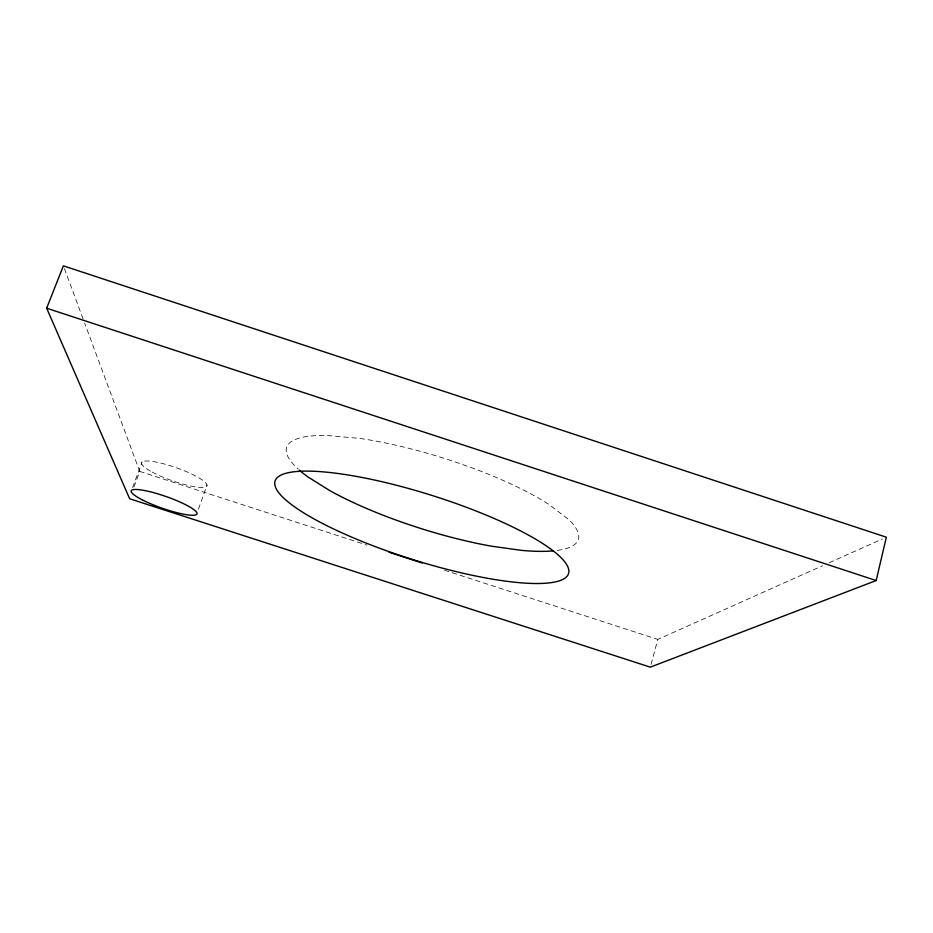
<?xml version="1.0" encoding="UTF-8"?>
<svg xmlns="http://www.w3.org/2000/svg" width="933" height="933" viewBox="0 0 933 933"><rect width="100%" height="100%" fill="white"/><g stroke="black" fill="none" stroke-linecap="round" stroke-linejoin="round"><path stroke-width="0.7" stroke-dasharray="4.67 3.5" d="M651.059 664.378L657.788 639.408L822.568 565.725M198.449 509.15L207.009 485.032M132.603 487.609L141.991 462.045M133.967 487.026L139.717 471.375L84.611 323.016M829.204 562.751L882.361 538.982M139.717 471.375L366.891 545.059M444.458 570.215L657.788 639.408M64.389 268.564L84.098 321.652M557.386 550.412A152.954 36.958 17.5 0 0 568.78 519.611L548.931 504.403A152.954 36.958 17.5 0 0 359.823 438.428L327.203 435.513A152.954 36.958 17.5 0 0 298.21 469.136M152.137 472.04A34.684 6.811 19.5 0 0 206.263 486.641A34.684 6.811 19.5 0 0 164.418 464.016A34.684 6.811 19.5 0 0 152.137 472.04"/><path stroke-width="1.4" d="M876.169 580.536L886.35 537.198L63.374 265.847L46.65 308.205L129.652 498.758L650.313 667.153L876.169 580.536L46.65 308.205M389.049 552.243L422.299 563.031M553.106 550.89A152.954 36.958 17.5 0 1 521.395 550.353L491.12 546.132A152.954 36.958 17.5 0 1 330.06 490.781L307.808 476.845A152.954 36.958 17.5 0 1 299.271 470.08M142.026 499.726A34.848 6.146 19.3 0 0 196.338 514.619A34.848 6.146 19.3 0 0 153.968 492.752A34.848 6.146 19.3 0 0 142.026 499.726M322.795 523.6A153.852 33.46 17.5 0 0 565.491 577.737A153.852 33.46 17.5 0 0 377.084 480.6A153.852 33.46 17.5 0 0 322.795 523.6"/></g></svg>
